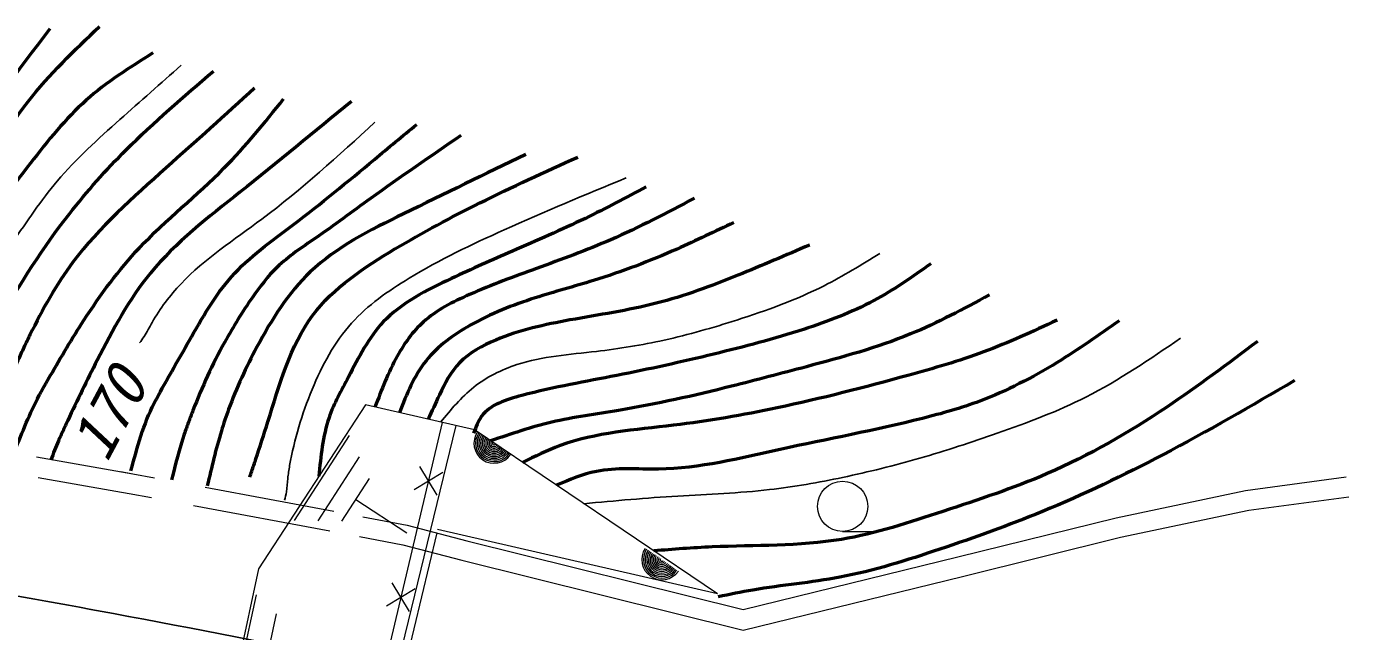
# Model space of a CAD drawing. Units: millimetres, scale not verified. Extents: x 40000 to 680000, y 20000 to 380000.
# Drawn here: x 158662 to 198116, y 265070 to 283171 of the extents above; entities that cross this region are included whole.
import ezdxf
from ezdxf.enums import TextEntityAlignment as Align

# ---------------------------------------------------------------- set-up
doc = ezdxf.new("R2010")
doc.units = ezdxf.units.MM
doc.header["$LTSCALE"] = 1000
doc.layers.add('M-BGD', color=7, linetype='Continuous', lineweight=13)
doc.layers.add('M-TTL-LINE', color=7, linetype='Continuous', lineweight=50)
doc.styles.add('ＭＳ ゴシック', font='')
doc.styles.get('ＭＳ ゴシック').set_extended_font_data('MS Gothic')

msp = doc.modelspace()

# ---------------------------------------------------------------- linework, layer by layer
at = {"layer": 'M-BGD'}
for p, q in [((168793, 271848), (165596, 266948)), ((172051, 271101), (168793, 271848)), ((171090, 271322), (167609, 256640)), ((171491, 271230), (168001, 256895)), ((179312, 266201), (172051, 271101)), ((166670, 268394), (168320, 270934)), ((158962, 270300), (161839, 269791)), ((167380, 268384), (168620, 270294)), ((170940, 269155), (170415, 270006)), ((159016, 269681), (161339, 269270)), ((161480, 269855), (161839, 269791)), ((161839, 269791), (162495, 269669)), ((168090, 268374), (168920, 269644)), ((170252, 269318), (171103, 269843)), ((195092, 269289), (198100, 269696)), ((161339, 269270), (161731, 269201)), ((161731, 269201), (162402, 269076)), ((164001, 269387), (167846, 268667)), ((191226, 268475), (195092, 269289)), ((195194, 268698), (198181, 269101)), ((163653, 268842), (167728, 268079)), ((170030, 268014), (168510, 269014)), ((191360, 267890), (195194, 268698)), ((168718, 268504), (170045, 268256)), ((186495, 267303), (191226, 268475)), ((168619, 267912), (169913, 267670)), ((170927, 268024), (168956, 259774)), ((170045, 268256), (171822, 267789)), ((179312, 266201), (170950, 268120)), ((183054, 268066), (184054, 268066)), ((186639, 266720), (191360, 267890)), ((169913, 267670), (171673, 267207)), ((171822, 267789), (180080, 265733)), ((171673, 267207), (180079, 265115)), ((180080, 265733), (186495, 267303)), ((165596, 266948), (164401, 261360)), ((180079, 265115), (186639, 266720)), ((169426, 265836), (170277, 266361)), ((170114, 265673), (169589, 266524)), ((164800, 262744), (165540, 266174)), ((165580, 263024), (166140, 265604))]:
    msp.add_line(p, q, dxfattribs=at)
msp.add_circle((183054, 268816), 750, dxfattribs=at)
for centre, radius in [((172637, 270703), 600), ((172637, 270703), 550), ((172637, 270703), 500), ((172637, 270703), 450), ((172637, 270703), 400), ((172637, 270703), 350), ((172637, 270703), 300), ((172637, 270703), 250), ((172637, 270703), 200), ((172637, 270703), 150), ((172637, 270703), 100), ((172637, 270703), 50), ((177651, 267221), 600), ((177651, 267221), 550), ((177651, 267221), 500), ((177651, 267221), 450), ((177651, 267221), 400), ((177651, 267221), 350), ((177651, 267221), 300), ((177651, 267221), 250), ((177651, 267221), 200), ((177651, 267221), 150), ((177651, 267221), 100), ((177651, 267221), 50)]:
    msp.add_arc(centre, radius, 145.5743, 325.5743, dxfattribs=at)
at = {"layer": 'M-BGD', "lineweight": 25}
for points, knots in [([(163286, 282007), (162676, 281468), (162067, 280929), (161458, 280385), (160802, 279800), (160146, 279210), (159583, 278542), (159097, 277966), (158681, 277333), (158247, 276714), (158080, 276474), (157909, 276237), (157748, 275993), (157683, 275896), (157620, 275798), (157555, 275700), (157490, 275603), (157424, 275507), (157357, 275411)], [0, 0, 0, 0, 1, 1, 1, 2, 2, 2, 3, 3, 3, 4, 4, 4, 5, 5, 5, 6, 6, 6, 6]), ([(169078, 280304), (167985, 279301), (166891, 278299), (165699, 277407), (164870, 276788), (163994, 276223), (163285, 275476), (162952, 275126), (162657, 274736), (162419, 274315), (162339, 274173), (162266, 274029), (162178, 273893), (162136, 273828), (162090, 273765), (162045, 273702)], [0, 0, 0, 0, 1, 1, 1, 2, 2, 2, 3, 3, 3, 4, 4, 4, 5, 5, 5, 5]), ([(176588, 278641), (175366, 278134), (174144, 277627), (172940, 277086), (171971, 276650), (171014, 276192), (170097, 275637), (169471, 275258), (168863, 274834), (168381, 274296), (167869, 273726), (167498, 273029), (167200, 272312), (166896, 271575), (166669, 270816), (166529, 270039), (166506, 269908), (166485, 269777), (166473, 269645), (166460, 269512), (166456, 269378), (166434, 269246), (166421, 269165), (166400, 269085), (166379, 269005)], [0, 0, 0, 0, 1, 1, 1, 2, 2, 2, 3, 3, 3, 4, 4, 4, 5, 5, 5, 6, 6, 6, 7, 7, 7, 8, 8, 8, 8]), ([(171041, 271333), (171348, 271707), (171656, 272082), (172031, 272380), (172410, 272681), (172858, 272903), (173321, 273054), (174087, 273303), (174896, 273356), (175696, 273450), (176377, 273530), (177052, 273639), (177719, 273787), (178451, 273949), (179172, 274158), (179889, 274388), (180781, 274674), (181666, 274993), (182498, 275414), (183072, 275704), (183621, 276043), (184169, 276382)], [0, 0, 0, 0, 1, 1, 1, 2, 2, 2, 3, 3, 3, 4, 4, 4, 5, 5, 5, 6, 6, 6, 7, 7, 7, 7]), ([(78883, 275756), (82292, 275514), (85701, 275271), (89109, 275018), (92273, 274783), (95436, 274540), (98596, 274261), (101456, 274008), (104312, 273725), (107167, 273424), (109680, 273158), (112191, 272877), (114701, 272586), (121369, 271814), (128030, 270970), (134672, 269995), (139957, 269220), (145229, 268363), (150498, 267484), (154090, 266885), (157680, 266276), (161260, 265611), (166126, 264706), (170971, 263696), (175817, 262687)], [0, 0, 0, 0, 1, 1, 1, 2, 2, 2, 3, 3, 3, 4, 4, 4, 5, 5, 5, 6, 6, 6, 7, 7, 7, 8, 8, 8, 8]), ([(175318, 268896), (176254, 268982), (177191, 269067), (178129, 269125), (179044, 269182), (179961, 269212), (180871, 269316), (181604, 269399), (182332, 269529), (183055, 269682), (183829, 269846), (184598, 270036), (185357, 270254), (186136, 270478), (186906, 270733), (187673, 271002), (188577, 271318), (189477, 271655), (190327, 272086), (191315, 272588), (192235, 273217), (193156, 273846)], [0, 0, 0, 0, 1, 1, 1, 2, 2, 2, 3, 3, 3, 4, 4, 4, 5, 5, 5, 6, 6, 6, 7, 7, 7, 7])]:
    msp.add_open_spline(points, degree=3, knots=knots, dxfattribs=at)
at = {"layer": 'M-TTL-LINE'}
for points, knots in [([(159366, 283098), (158390, 281819), (157413, 280541), (156544, 279191), (155844, 278104), (155214, 276970), (154554, 275856), (154444, 275670), (154333, 275485), (154221, 275301), (154109, 275116), (153995, 274933), (153884, 274748), (153275, 273737), (152729, 272689), (152183, 271641)], [0, 0, 0, 0, 1, 1, 1, 2, 2, 2, 3, 3, 3, 4, 4, 4, 5, 5, 5, 5]), ([(152996, 271386), (153520, 272394), (154045, 273402), (154633, 274373), (154719, 274516), (154807, 274657), (154895, 274799), (154982, 274941), (155070, 275082), (155158, 275224), (155685, 276073), (156217, 276917), (156725, 277780), (157357, 278853), (157952, 279956), (158715, 280928), (159349, 281736), (160099, 282453), (160849, 283171)], [0, 0, 0, 0, 1, 1, 1, 2, 2, 2, 3, 3, 3, 4, 4, 4, 5, 5, 5, 6, 6, 6, 6]), ([(162441, 282375), (161748, 281938), (161055, 281502), (160451, 280964), (159830, 280410), (159303, 279748), (158787, 279083), (158181, 278301), (157591, 277515), (157051, 276695), (156346, 275627), (155725, 274501), (155061, 273403), (154785, 272947), (154501, 272495), (154234, 272033), (154145, 271879), (154058, 271724), (153968, 271570), (153923, 271494), (153877, 271417), (153831, 271341)], [0, 0, 0, 0, 1, 1, 1, 2, 2, 2, 3, 3, 3, 4, 4, 4, 5, 5, 5, 6, 6, 6, 7, 7, 7, 7]), ([(156068, 270852), (156211, 271197), (156355, 271542), (156516, 271878), (156567, 271985), (156619, 272090), (156673, 272196), (156726, 272301), (156780, 272406), (156834, 272511), (157160, 273140), (157495, 273764), (157847, 274380), (158478, 275484), (159162, 276561), (159945, 277563), (160471, 278237), (161041, 278876), (161645, 279481), (162472, 280308), (163361, 281070), (164250, 281832)], [0, 0, 0, 0, 1, 1, 1, 2, 2, 2, 3, 3, 3, 4, 4, 4, 5, 5, 5, 6, 6, 6, 7, 7, 7, 7]), ([(165479, 281326), (164604, 280529), (163728, 279732), (162839, 278938), (161849, 278054), (160843, 277172), (160053, 276116), (159551, 275445), (159137, 274703), (158769, 273947), (158707, 273821), (158647, 273694), (158587, 273567), (158527, 273440), (158468, 273312), (158410, 273184), (158034, 272359), (157688, 271521), (157342, 270682)], [0, 0, 0, 0, 1, 1, 1, 2, 2, 2, 3, 3, 3, 4, 4, 4, 5, 5, 5, 6, 6, 6, 6]), ([(158314, 270476), (158539, 271039), (158765, 271602), (159047, 272137), (159098, 272233), (159150, 272328), (159204, 272423), (159257, 272518), (159312, 272612), (159366, 272706), (159692, 273271), (160024, 273832), (160379, 274380), (160875, 275146), (161419, 275887), (162043, 276550), (162837, 277395), (163761, 278113), (164575, 278938), (165211, 279582), (165779, 280291), (166348, 281000)], [0, 0, 0, 0, 1, 1, 1, 2, 2, 2, 3, 3, 3, 4, 4, 4, 5, 5, 5, 6, 6, 6, 7, 7, 7, 7]), ([(168373, 280928), (167274, 280019), (166174, 279111), (165045, 278215), (164096, 277461), (163126, 276716), (162368, 275791), (161728, 275009), (161240, 274097), (160777, 273186), (160472, 272588), (160179, 271989), (159898, 271383), (159851, 271281), (159804, 271180), (159758, 271079), (159711, 270978), (159664, 270877), (159619, 270774), (159538, 270588), (159466, 270399), (159394, 270209)], [0, 0, 0, 0, 1, 1, 1, 2, 2, 2, 3, 3, 3, 4, 4, 4, 5, 5, 5, 6, 6, 6, 7, 7, 7, 7]), ([(161786, 269881), (161973, 270576), (162160, 271271), (162484, 271907), (162524, 271986), (162567, 272064), (162609, 272142), (162907, 272687), (163217, 273222), (163526, 273765), (163907, 274434), (164287, 275115), (164792, 275682), (165323, 276278), (165992, 276749), (166637, 277238), (167470, 277869), (168263, 278529), (169061, 279191), (169482, 279541), (169905, 279891), (170327, 280240)], [0, 0, 0, 0, 1, 1, 1, 2, 2, 2, 3, 3, 3, 4, 4, 4, 5, 5, 5, 6, 6, 6, 7, 7, 7, 7]), ([(171642, 279906), (170737, 279286), (169832, 278665), (168946, 278024), (168398, 277628), (167858, 277224), (167299, 276838), (166902, 276563), (166495, 276298), (166152, 275965), (165875, 275696), (165639, 275383), (165416, 275063), (165114, 274629), (164837, 274181), (164583, 273720), (164222, 273065), (163908, 272382), (163638, 271684), (163593, 271567), (163550, 271450), (163506, 271333), (163463, 271215), (163421, 271098), (163381, 270979), (163229, 270532), (163115, 270073), (163000, 269614)], [0, 0, 0, 0, 1, 1, 1, 2, 2, 2, 3, 3, 3, 4, 4, 4, 5, 5, 5, 6, 6, 6, 7, 7, 7, 8, 8, 8, 9, 9, 9, 9]), ([(173583, 279336), (172371, 278752), (171160, 278167), (169929, 277563), (168934, 277075), (167927, 276575), (167144, 275827), (166487, 275200), (165987, 274400), (165552, 273584), (165228, 272977), (164940, 272362), (164706, 271722), (164667, 271615), (164630, 271507), (164594, 271399), (164557, 271291), (164523, 271182), (164489, 271073), (164325, 270533), (164196, 269982), (164068, 269432)], [0, 0, 0, 0, 1, 1, 1, 2, 2, 2, 3, 3, 3, 4, 4, 4, 5, 5, 5, 6, 6, 6, 7, 7, 7, 7]), ([(165336, 269684), (165356, 269745), (165377, 269806), (165397, 269867), (165438, 269990), (165479, 270113), (165519, 270235), (165641, 270603), (165761, 270969), (165877, 271341), (166224, 272449), (166540, 273618), (167216, 274525), (167835, 275355), (168755, 275965), (169676, 276514), (170514, 277014), (171352, 277463), (172208, 277889), (173170, 278367), (174154, 278815), (175138, 279264)], [0, 0, 0, 0, 1, 1, 1, 2, 2, 2, 3, 3, 3, 4, 4, 4, 5, 5, 5, 6, 6, 6, 7, 7, 7, 7]), ([(177186, 278371), (176584, 278049), (175981, 277728), (175366, 277430), (174648, 277083), (173913, 276768), (173186, 276450), (172578, 276185), (171977, 275917), (171365, 275630), (170624, 275283), (169867, 274908), (169325, 274330), (168890, 273865), (168594, 273270), (168285, 272690), (168070, 272286), (167849, 271891), (167705, 271469), (167515, 270915), (167459, 270316), (167403, 269717)], [0, 0, 0, 0, 1, 1, 1, 2, 2, 2, 3, 3, 3, 4, 4, 4, 5, 5, 5, 6, 6, 6, 7, 7, 7, 7]), ([(178627, 278031), (177803, 277596), (176979, 277162), (176126, 276790), (175399, 276473), (174650, 276201), (173906, 275930), (173235, 275686), (172567, 275442), (171905, 275150), (171411, 274932), (170920, 274687), (170525, 274330), (170209, 274044), (169955, 273686), (169745, 273310), (169473, 272822), (169276, 272302), (169079, 271783)], [0, 0, 0, 0, 1, 1, 1, 2, 2, 2, 3, 3, 3, 4, 4, 4, 5, 5, 5, 6, 6, 6, 6]), ([(179807, 277310), (179243, 277037), (178680, 276763), (178106, 276510), (177292, 276151), (176457, 275834), (175606, 275570), (175027, 275391), (174441, 275235), (173866, 275050), (173198, 274835), (172545, 274580), (171925, 274230), (171428, 273949), (170952, 273607), (170605, 273170), (170248, 272719), (170028, 272167), (169808, 271616)], [0, 0, 0, 0, 1, 1, 1, 2, 2, 2, 3, 3, 3, 4, 4, 4, 5, 5, 5, 6, 6, 6, 6]), ([(182067, 276630), (181356, 276325), (180646, 276020), (179927, 275730), (179128, 275408), (178319, 275104), (177486, 274890), (176639, 274672), (175768, 274547), (174906, 274390), (174152, 274252), (173405, 274090), (172686, 273790), (172286, 273623), (171896, 273415), (171605, 273110), (171348, 272839), (171170, 272493), (171005, 272150), (170888, 271905), (170779, 271662), (170669, 271418)], [0, 0, 0, 0, 1, 1, 1, 2, 2, 2, 3, 3, 3, 4, 4, 4, 5, 5, 5, 6, 6, 6, 7, 7, 7, 7]), ([(185688, 276070), (185134, 275680), (184581, 275289), (183988, 274970), (183323, 274612), (182608, 274344), (181887, 274110), (181004, 273824), (180111, 273589), (179207, 273370), (178241, 273135), (177261, 272917), (176306, 272730), (175372, 272547), (174462, 272393), (173466, 272130), (173002, 272007), (172520, 271860), (172265, 271509), (172161, 271365), (172094, 271187), (172028, 271009)], [0, 0, 0, 0, 1, 1, 1, 2, 2, 2, 3, 3, 3, 4, 4, 4, 5, 5, 5, 6, 6, 6, 7, 7, 7, 7]), ([(187442, 275138), (186668, 274721), (185894, 274305), (185086, 273971), (184082, 273557), (183025, 273272), (181971, 272991), (181224, 272792), (180479, 272595), (179731, 272408), (178616, 272129), (177495, 271873), (176359, 271685), (175691, 271574), (175018, 271487), (174361, 271332), (173743, 271186), (173139, 270980), (172535, 270775)], [0, 0, 0, 0, 1, 1, 1, 2, 2, 2, 3, 3, 3, 4, 4, 4, 5, 5, 5, 6, 6, 6, 6]), ([(189462, 274383), (188738, 274047), (188015, 273711), (187269, 273434), (186530, 273159), (185770, 272943), (185008, 272733), (183711, 272376), (182409, 272038), (181097, 271761), (180075, 271546), (179047, 271368), (178000, 271241), (176852, 271102), (175681, 271025), (174609, 270631), (174228, 270490), (173860, 270310), (173491, 270129)], [0, 0, 0, 0, 1, 1, 1, 2, 2, 2, 3, 3, 3, 4, 4, 4, 5, 5, 5, 6, 6, 6, 6]), ([(191315, 274361), (190706, 273934), (190097, 273507), (189462, 273117), (188728, 272667), (187960, 272267), (187156, 271965), (186596, 271754), (186018, 271591), (185438, 271445), (184031, 271089), (182607, 270831), (181188, 270518), (179985, 270253), (178786, 269949), (177548, 269930), (176926, 269921), (176293, 269983), (175695, 269862), (175287, 269780), (174896, 269613), (174504, 269445)], [0, 0, 0, 0, 1, 1, 1, 2, 2, 2, 3, 3, 3, 4, 4, 4, 5, 5, 5, 6, 6, 6, 7, 7, 7, 7]), ([(195452, 273750), (194561, 273079), (193669, 272407), (192740, 271784), (191606, 271023), (190416, 270335), (189168, 269794), (188155, 269355), (187103, 269013), (186048, 268664), (185049, 268334), (184047, 267998), (183019, 267828), (181752, 267618), (180445, 267659), (179153, 267602), (178570, 267576), (177990, 267530), (177410, 267484)], [0, 0, 0, 0, 1, 1, 1, 2, 2, 2, 3, 3, 3, 4, 4, 4, 5, 5, 5, 6, 6, 6, 6]), ([(196560, 272575), (195259, 271818), (193959, 271061), (192627, 270359), (191454, 269742), (190257, 269167), (189032, 268664), (188023, 268249), (186995, 267883), (185958, 267534), (184977, 267203), (183987, 266889), (182974, 266697), (182114, 266535), (181237, 266461), (180374, 266313), (180026, 266253), (179680, 266181), (179334, 266109)], [0, 0, 0, 0, 1, 1, 1, 2, 2, 2, 3, 3, 3, 4, 4, 4, 5, 5, 5, 6, 6, 6, 6])]:
    msp.add_open_spline(points, degree=3, knots=knots, dxfattribs=at)

# ---------------------------------------------------------------- texts
at = {"layer": 'M-BGD', "style": 'ＭＳ ゴシック', "oblique": 15}
msp.add_text('170', height=1320, rotation=61.858, dxfattribs=at).set_placement((161414, 269902), align=Align.BOTTOM_LEFT)

doc.saveas('drawing.dxf')
